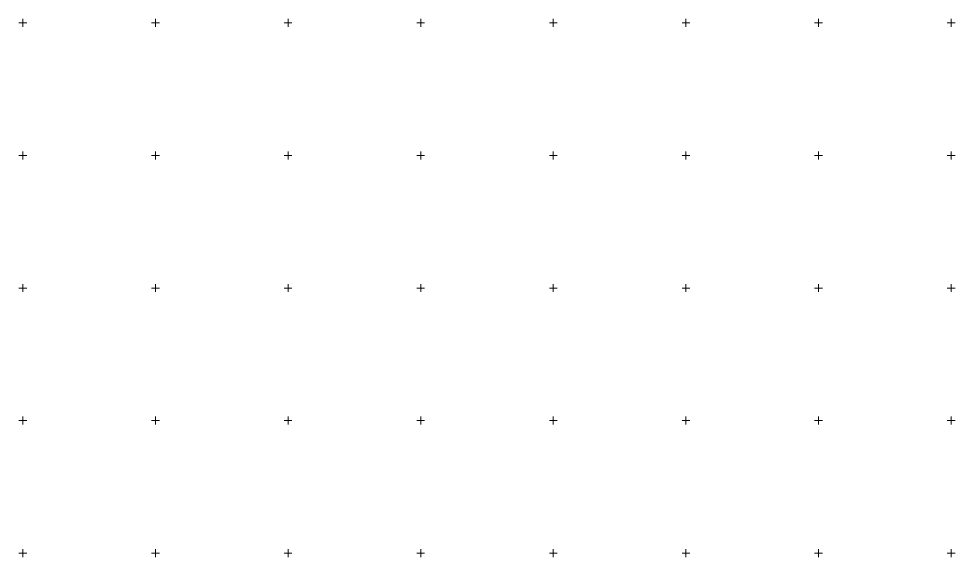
# Model space of a CAD drawing. Header units: metres. Extents: x 629572 to 645168, y 4785785 to 4790166.
# Drawn here: x 634897 to 635603, y 4787397 to 4787803 of the extents above; entities that cross this region are included whole.
import ezdxf

# ---------------------------------------------------------------- set-up
doc = ezdxf.new("R2010")
doc.units = ezdxf.units.M
doc.layers.get('0').update_dxf_attribs({"linetype": 'CONTINUOUS'})
doc.layers.add('Сетка координатная', color=7, linetype='CONTINUOUS')

# ---------------------------------------------------------------- blocks, each defined once
blk = doc.blocks.new('Крест')
at = {"color": 0, "linetype": 'Continuous', "lineweight": 0, "flags": 128}
for points in [[(-1, 0), (1, 0)], [(0, -1), (0, 1)]]:
    blk.add_lwpolyline(points, dxfattribs=at)

msp = doc.modelspace()

# ---------------------------------------------------------------- block references
at = {"layer": 'Сетка координатная', "color": 136, "linetype": 'Continuous', "true_color": 0x008080, "xscale": 3, "yscale": 3}
for p in [(634900, 4787800), (635000, 4787800), (635100, 4787800), (635200, 4787800), (635300, 4787800), (635400, 4787800), (635500, 4787800), (635600, 4787800), (634900, 4787700), (635000, 4787700), (635100, 4787700), (635200, 4787700), (635300, 4787700), (635400, 4787700), (635500, 4787700), (635600, 4787700), (634900, 4787600), (635000, 4787600), (635100, 4787600), (635200, 4787600), (635300, 4787600), (635400, 4787600), (635500, 4787600), (635600, 4787600), (634900, 4787500), (635000, 4787500), (635100, 4787500), (635200, 4787500), (635300, 4787500), (635400, 4787500), (635500, 4787500), (635600, 4787500), (634900, 4787400), (635000, 4787400), (635100, 4787400), (635200, 4787400), (635300, 4787400), (635400, 4787400), (635500, 4787400), (635600, 4787400)]:
    msp.add_blockref('Крест', p, dxfattribs=at)

doc.saveas('drawing.dxf')
